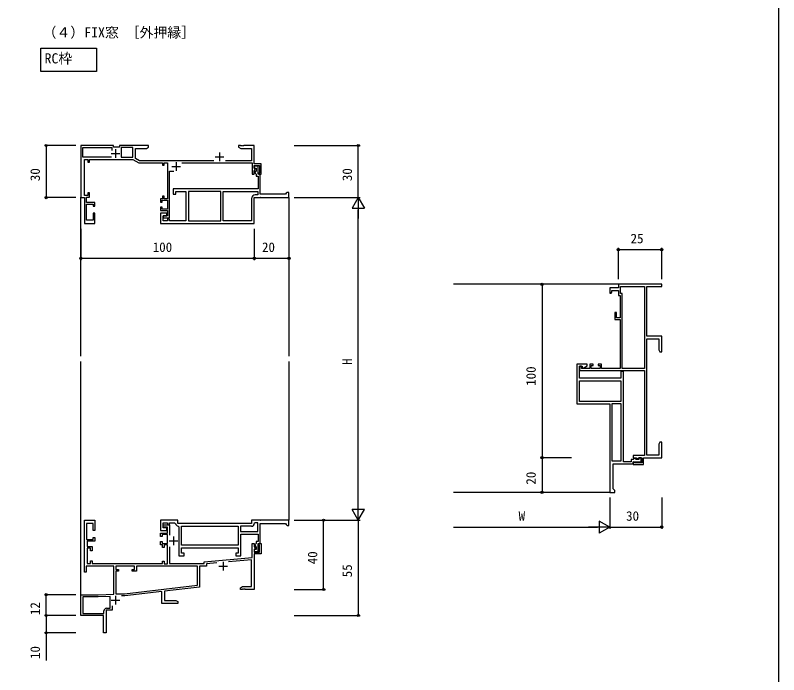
# Model space of a CAD drawing. Units: millimetres, scale not verified. Extents: x -437 to 438, y -681 to 679.
# Drawn here: x -2.1 to 438.2, y -149.1 to 231.1 of the extents above; entities that cross this region are included whole.
import ezdxf
from ezdxf.enums import TextEntityAlignment as Align

# ---------------------------------------------------------------- set-up
doc = ezdxf.new("R2010")
doc.units = ezdxf.units.MM
doc.header["$LTSCALE"] = 4
for name, color, linetype in [('0-1_USER1', 3, 'Continuous'), ('0-2_YKK_11', 7, 'Continuous'), ('0-3_YKK_12', 2, 'Continuous'), ('0-4_YKK_D', 6, 'Continuous'), ('0-5_YKK_ZWAK', 7, 'Continuous')]:
    doc.layers.add(name, color=color, linetype=linetype)
doc.styles.add('ＭＳ ゴシック', font='')
doc.styles.get('ＭＳ ゴシック').set_extended_font_data('MS Gothic')

msp = doc.modelspace()

# ---------------------------------------------------------------- linework, layer by layer
at = {"layer": '0-1_USER1'}
msp.add_lwpolyline([(12.7, 212.077), (44.7, 212.077), (44.7, 198.72), (12.7, 198.72)], close=True, dxfattribs=at)
at = {"layer": '0-2_YKK_11'}
for p, q in [((53.2, 151.5), (58.2, 151.5)), ((55.7, 154), (55.7, 149)), ((115.7, 152), (115.7, 147)), ((90.7, 146.5), (90.7, 141.5)), ((113.2, 149.5), (118.2, 149.5)), ((88.2, 144), (93.2, 144)), ((154.2, 128.5), (154.2, 128.5)), ((139.211, 126), (139.189, 126)), ((139.189, -60), (139.211, -60)), ((89.2, -69.5), (89.2, -74.5)), ((86.7, -72), (91.7, -72)), ((115.2, -86.6), (120.2, -86.6)), ((117.7, -84.1), (117.7, -89.1)), ((55.7, -103.7), (55.7, -108.7)), ((53.2, -106.2), (58.2, -106.2))]:
    msp.add_line(p, q, dxfattribs=at)
for points in [[(112.301, 147.2), (69.486, 147.2), (67.2, 148.52), (67.2, 154.3), (73.488, 154.3), (74.7, 155), (74.7, 156), (57.9, 156), (57.9, 155), (54.6, 155), (54.6, 156), (35.7, 156), (35.7, 126), (37.7, 126), (37.7, 111), (43.7, 111), (43.7, 117), (42.7, 117), (42.7, 113), (38.9, 113), (38.9, 122.2), (42.7, 122.2), (42.7, 121), (43.7, 121), (43.7, 123.2), (38.9, 123.2), (38.9, 126.2), (40.7, 126.2), (40.7, 128.7), (39.7, 128.7), (39.7, 127.2), (37.7, 127.2), (37.7, 148), (39.7, 148), (39.7, 146.5), (40.7, 146.5), (40.7, 148), (65.7, 148), (69.164, 146), (82.7, 146)], [(53.3, 149.2), (36.9, 149.2), (36.9, 154.8), (53.6, 154.8), (53.6, 153.05)], [(93.973, 146), (134.5, 146), (134.5, 139.5), (135.7, 139.5), (135.7, 141.18), (136.26, 142.15), (136, 142.6), (135.7, 142.9), (135.7, 144.5), (138.7, 144.5), (138.7, 140.262), (138.16, 139.95), (138.28, 139.5), (139.7, 139.5), (139.7, 145.5), (135.7, 145.5), (135.7, 156), (129.658, 156), (129.475, 155.88), (128.925, 155.88), (128.742, 156), (128.658, 156), (128.475, 155.88), (127.925, 155.88), (127.742, 156), (126.7, 156), (126.7, 155), (127.912, 154.3), (134.2, 154.3), (134.2, 147.2), (119.099, 147.2)], [(82.7, 146), (82.7, 144.6), (83.7, 144.6), (83.7, 146), (85.7, 146), (85.7, 125.3), (83.7, 125.3), (83.7, 126.8), (82.7, 126.8), (82.7, 125.3), (81.7, 125.3), (81.7, 123.4), (82.5, 123.4), (82.5, 124.5), (85.7, 124.5), (85.7, 119.3), (82.5, 119.3), (82.5, 120.4), (81.7, 120.4), (81.7, 118.5), (85.7, 118.5), (85.7, 115.5), (83.2, 115.5), (83.2, 114.3), (86.9, 114.3), (86.9, 141.2), (89.304, 141.2)], [(117.7, 129.5), (137.7, 129.5), (137.7, 127.5), (136.2, 127.5)], [(134.2, 125.5), (134.2, 112.5), (117.7, 112.5), (117.7, 129.5)], [(362.2, -22.5), (362.2, 44.5), (369, 44.5), (369, 38.212), (369.7, 37), (370.7, 37), (370.7, 46), (362.2, 46), (362.2, 74.8), (370.7, 74.8), (370.7, 76), (345.7, 76), (345.7, 74), (340.7, 74), (340.7, 70.8), (341.5, 70.8), (341.9, 71.493), (341.9, 72.5), (345.7, 72.5), (345.7, 69.5), (346.7, 69.5), (346.7, 56.6), (344.7, 56.6), (344.7, 59.8), (343.7, 59.8), (343.7, 55.6), (346.7, 55.6), (346.7, 27.5), (336, 27.5), (336, 30), (334.1, 30), (334.1, 29.2), (335.2, 29.2), (335.2, 27.5), (330, 27.5), (330, 29.2), (331.1, 29.2), (331.1, 30), (329.2, 30), (329.2, 27.5)], [(329.2, 27.5), (324.4, 27.5), (324.4, 28.8), (323.2, 28.8), (323.2, 26.3), (360.7, 26.3), (360.7, -22.8), (354.2, -22.8), (354.2, -24), (355.88, -24), (356.85, -24.56), (357.3, -24.3), (357.6, -24), (359.2, -24), (359.2, -27), (354.962, -27), (354.645, -26.451), (354.2, -26.57), (354.2, -28), (360.2, -28), (360.2, -24), (370.7, -24), (370.7, -15), (369.7, -15), (369, -16.213), (369, -22.5), (362.2, -22.5)], [(53.7, -109.473), (53.7, -112), (50.2, -112), (50.2, -125), (48.7, -125), (48.7, -120.458), (48.82, -120.275), (48.82, -119.725), (48.7, -119.542), (48.7, -115), (35.7, -115), (35.7, -103), (45.7, -103), (54.7, -102.686), (54.7, -86.6), (38.7, -86.6), (38.7, -90), (37.7, -90), (37.7, -60), (43.7, -60), (43.7, -66), (42.7, -66), (42.7, -62), (38.9, -62), (38.9, -71.2), (42.7, -71.2), (42.7, -70), (43.7, -70), (43.7, -72.2), (39.3, -72.2), (39.3, -75.2), (42.3, -75.2), (42.3, -77.7), (41.3, -77.7), (41.3, -76.2), (39.3, -76.2), (39.3, -85), (41.3, -85), (41.3, -83.5), (42.3, -83.5)], [(134.2, -62), (91.7, -62), (91.7, -60), (81.7, -60), (81.7, -66), (85.2, -66), (85.2, -64.5), (83.2, -64.5), (83.2, -61.5), (85.7, -61.5), (85.7, -62.8), (86.9, -62.8), (86.9, -61.5), (89.751, -61.5), (90.24, -61.9)], [(91.8, -63.46), (92.2, -63.949), (92.2, -80.5), (95.2, -80.5), (95.2, -79), (93.7, -79), (93.7, -76), (126.5, -76), (126.5, -79), (125, -79), (125, -80.5), (128, -80.5), (128, -68), (138, -68), (138, -72.3), (136.8, -72.3), (136.8, -73.5), (136.5, -73.8), (136, -74.3), (136, -74.5), (136.5, -75), (136.8, -75.3), (136.8, -76.9), (135.7, -76.9), (135.7, -78.1), (138, -78.1), (138, -73.5), (139.2, -73.5), (139.2, -62), (153.7, -62), (154.2, -62.5), (154.7, -63), (155.7, -63), (155.7, -60), (134.2, -60), (134.2, -62)], [(127.7, -66.5), (137.7, -66.5), (137.7, -61.5), (136.2, -61.5), (135.7, -62)], [(42.3, -83.5), (42.3, -85), (82.7, -85), (82.7, -83.6), (83.7, -83.6), (83.7, -85.1), (85.7, -85.1), (85.7, -74.3), (83.7, -74.3), (83.7, -75.8), (82.7, -75.8), (82.7, -74.3), (81.7, -74.3), (81.7, -72.4), (82.5, -72.4), (82.5, -73.5), (85.7, -73.5), (85.7, -68.3), (82.5, -68.3), (82.5, -69.4), (81.7, -69.4), (81.7, -67.5), (85.7, -67.5), (85.7, -64), (83.2, -64), (83.2, -62.8), (86.9, -62.8), (86.9, -68.601)], [(134.2, -63.5), (127.7, -63.5), (127.7, -66.5)], [(86.9, -75.399), (86.9, -85), (106.9, -85), (106.9, -84), (134.5, -81.585), (134.5, -73.5), (135.7, -73.5), (135.7, -75.18), (136.26, -76.15), (136, -76.6), (135.7, -76.9), (135.7, -78.5), (138.7, -78.5), (138.7, -74.262), (138.16, -73.95), (138.28, -73.5), (139.7, -73.5), (139.7, -79.5), (135.7, -79.5), (135.7, -100), (130.658, -100), (130.475, -99.88), (129.925, -99.88), (129.742, -100), (129.658, -100), (129.475, -99.88), (128.925, -99.88), (128.742, -100), (127.7, -100), (127.7, -99), (128.912, -98.3), (134.2, -98.3), (134.2, -82.816), (120.867, -83.983)], [(114.127, -84.572), (108.1, -85.1), (108.1, -86.5), (104.1, -86.5), (104.1, -98.566), (83.9, -100.97), (83.9, -106.3), (90.488, -106.3), (91.7, -107), (91.7, -108), (82.4, -108), (82.4, -101.149), (60.971, -103.7), (59.21, -103.7)], [(50.5, -110.8), (52.5, -110.8), (52.5, -103.963), (45.721, -104.2), (36.9, -104.2), (36.9, -113.8)], [(36.9, -113.8), (49, -113.8), (49, -112.3)]]:
    msp.add_lwpolyline(points, dxfattribs=at)
for points in [[(65.7, 154.8), (58.9, 154.8), (58.9, 149.2), (65.7, 149.2)], [(81.7, 111), (135.7, 111), (135.7, 126), (155.7, 126), (155.7, 129), (154.7, 129), (154.2, 128.5), (153.7, 128), (139.2, 128), (139.2, 139.5), (138, 139.5), (138, 144.1), (135.7, 144.1), (135.7, 142.9), (136.8, 142.9), (136.8, 141.3), (136.5, 141), (136, 140.5), (136, 140.3), (136.5, 139.8), (136.8, 139.5), (136.8, 138.3), (138, 138.3), (138, 131), (88.9, 131), (88.9, 128), (90.4, 128), (90.4, 129.5), (96.2, 129.5), (96.2, 112.5), (86.9, 112.5), (86.9, 113.8), (85.7, 113.8), (85.7, 112.5), (83.2, 112.5), (83.2, 115.5), (85.2, 115.5), (85.2, 117), (81.7, 117)], [(116.5, 129.5), (97.7, 129.5), (97.7, 112.5), (116.5, 112.5)], [(360.7, 74.8), (360.7, 27.5), (347.9, 27.5), (347.9, 70.7), (346.9, 70.7), (346.9, 74.8)], [(348.7, -26.3), (348.7, 25.8), (347.2, 25.8), (347.2, 21.8), (323.2, 21.8), (323.2, 28.8), (324.9, 28.8), (324.9, 27.911), (325.4, 27.623), (327.7, 28.95), (327.7, 30), (321.7, 30), (321.7, 7), (340.7, 7), (340.7, -44), (343.7, -44), (343.7, -43), (343.2, -42.5), (342.7, -42), (342.7, -27.5), (354.2, -27.5), (354.2, -26.3), (358.8, -26.3), (358.8, -24), (357.6, -24), (357.6, -25.1), (356, -25.1), (355.7, -24.8), (355.2, -24.3), (355, -24.3), (354.5, -24.8), (354.2, -25.1), (353, -25.1), (353, -26.3)], [(323.2, 20.3), (347.2, 20.3), (347.2, 8.5), (323.2, 8.5)], [(347.2, 7.3), (347.2, -26), (342.2, -26), (342.2, 7.3)], [(126.5, -74.5), (93.7, -74.5), (93.7, -63.5), (126.5, -63.5)], [(60.9, -102.5), (102.9, -97.5), (102.9, -86.5), (67.7, -86.5), (67.7, -89.5), (65.2, -89.5), (65.2, -88.5), (66.7, -88.5), (66.7, -86.5), (55.9, -86.5), (55.9, -88.5), (57.4, -88.5), (57.4, -89.5), (55.9, -89.5), (55.9, -102.5)]]:
    msp.add_lwpolyline(points, close=True, dxfattribs=at)
for centre, radius, start, end in [((136.2, 125.5), 2, 90.00001, 179.99999), ((92.2, -61.5), 2, 191.53697, 258.46303), ((134.2, -62), 1.5, 270.00001, 359.99999), ((50.5, -112.3), 1.5, 90.00001, 179.99999)]:
    msp.add_arc(centre, radius, start, end, dxfattribs=at)
at = {"layer": '0-3_YKK_12'}
for p, q in [((35.7, 34.5), (35.7, 126.3)), ((155.7, 126), (155.7, 34.5)), ((346, 76), (250.7, 76)), ((35.7, -103.271), (35.7, 31.5)), ((155.7, 31.5), (155.7, -60)), ((341.2, -44), (250.7, -44))]:
    msp.add_line(p, q, dxfattribs=at)
at = {"layer": '0-4_YKK_D'}
for p, q in [((32.7, 156), (14.7, 156)), ((15.7, 156), (15.7, 126)), ((158.7, 156), (196.7, 156)), ((195.7, 126), (195.7, 156)), ((32.7, 126), (14.7, 126)), ((158.7, 126), (196.7, 126)), ((158.7, 126), (196.7, 126)), ((195.7, 126), (192.2, 119.938)), ((195.7, 126), (199.2, 119.938)), ((195.7, 126), (195.7, 113.876)), ((192.2, 119.938), (199.2, 119.938)), ((195.7, -53), (195.7, 119)), ((35.7, 108), (35.7, 90)), ((135.7, 108), (135.7, 90)), ((135.7, 108), (135.7, 90)), ((155.7, 108), (155.7, 90)), ((345.7, 79), (345.7, 97)), ((370.7, 79), (370.7, 97)), ((345.7, 96), (370.7, 96)), ((35.7, 91), (135.7, 91)), ((135.7, 91), (155.7, 91)), ((318.7, 76), (300.7, 76)), ((301.7, 76), (301.7, -24)), ((318.7, -24), (300.7, -24)), ((318.7, -24), (300.7, -24)), ((301.7, -24), (301.7, -44)), ((318.7, -44), (300.7, -44)), ((195.7, -60), (195.7, -47.876)), ((340.7, -47), (340.7, -65)), ((340.7, -47), (340.7, -65)), ((370.7, -47), (370.7, -65)), ((195.7, -60), (192.2, -53.938)), ((199.2, -53.938), (192.2, -53.938)), ((195.7, -60), (199.2, -53.938)), ((158.7, -60), (196.7, -60)), ((158.7, -60), (196.7, -60)), ((158.7, -60), (176.7, -60)), ((175.7, -100), (175.7, -60)), ((195.7, -60), (195.7, -115)), ((340.7, -64), (334.638, -60.5)), ((334.638, -60.5), (334.638, -67.5)), ((250.7, -64), (333.7, -64)), ((340.7, -64), (328.576, -64)), ((340.7, -64), (334.638, -67.5)), ((340.7, -64), (370.7, -64)), ((158.7, -100), (176.7, -100)), ((32.7, -103), (14.7, -103)), ((15.7, -115), (15.7, -103)), ((32.7, -115), (14.7, -115)), ((32.7, -115), (14.7, -115)), ((158.7, -115), (196.7, -115)), ((32.7, -125), (14.7, -125))]:
    msp.add_line(p, q, dxfattribs=at)
msp.add_lwpolyline([(15.7, -115), (15.7, -125), (15.7, -140.925)], dxfattribs=at)
for centre in [(15.7, 156), (195.7, 156), (15.7, 126), (345.7, 96), (370.7, 96), (35.7, 91), (135.7, 91), (135.7, 91), (155.7, 91), (301.7, 76), (301.7, -24), (301.7, -24), (301.7, -44), (175.7, -60), (370.7, -64), (175.7, -100), (15.7, -103), (15.7, -115), (15.7, -115), (195.7, -115), (15.7, -125)]:
    msp.add_circle(centre, 0.637, dxfattribs=at)
at = {"layer": '0-5_YKK_ZWAK'}
msp.add_lwpolyline([(-436.8, -681), (438.2, -681), (438.2, 644)], dxfattribs=at)

# ---------------------------------------------------------------- texts
at = {"layer": '0-1_USER1', "style": 'ＭＳ ゴシック'}
for s, p in [('（４）FIX窓 ［外押縁］', (13.609, 216.545)), ('RC枠\u3000', (14.745, 201.591))]:
    msp.add_text(s, height=5.865, dxfattribs=at).set_placement(p, align=Align.BOTTOM_LEFT)
at = {"layer": '0-4_YKK_D', "style": 'ＭＳ ゴシック'}
for s, p in [('30', (13.7, 135.46)), ('30', (193.7, 135.46)), ('H', (193.7, 29.506)), ('100', (299.7, 17.435)), ('20', (299.7, -39.54)), ('40', (173.7, -85.455)), ('55', (193.7, -92.955)), ('12', (13.7, -114.753)), ('10', (13.7, -140.076))]:
    msp.add_text(s, height=5.499, rotation=90, dxfattribs=at).set_placement(p, align=Align.BOTTOM_LEFT)
for s, p in [('25', (352.745, 98)), ('100', (77.135, 93)), ('20', (140.16, 93)), ('W', (288.152, -62)), ('30', (350.16, -62))]:
    msp.add_text(s, height=5.499, dxfattribs=at).set_placement(p, align=Align.BOTTOM_LEFT)

doc.saveas('drawing.dxf')
